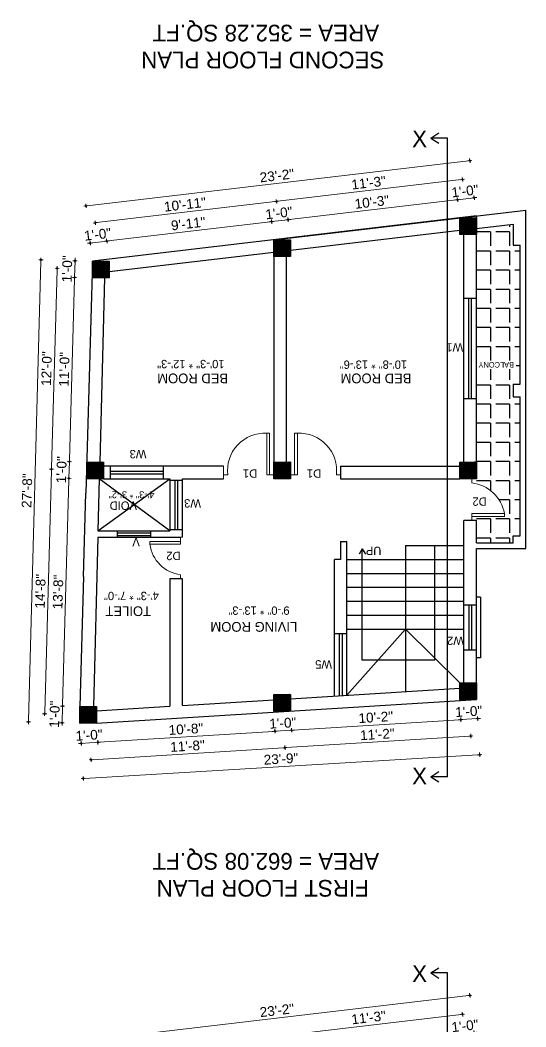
# Model space of a CAD drawing. Header units: inches. Extents: x 10143 to 33197, y -150 to 3760.
# Drawn here: x 25071 to 25434, y 1912 to 2635 of the extents above; entities that cross this region are included whole.
import ezdxf
from ezdxf.enums import TextEntityAlignment as Align

# ---------------------------------------------------------------- set-up
doc = ezdxf.new("R2010")
doc.units = ezdxf.units.IN
doc.header["$LTSCALE"] = 0.5
doc.header["$MEASUREMENT"] = 0
doc.header["$PDMODE"] = 66
for name, color, linetype, lineweight in [('0.13', 2, 'Continuous', 13), ('DW TEXT', 92, 'Continuous', 15), ('ELEVATION', 85, 'Continuous', 9), ('hatch', 9, 'Continuous', 0), ('Toilet', 7, 'Continuous', 25)]:
    doc.layers.add(name, color=color, linetype=linetype, lineweight=lineweight)
doc.styles.add('CEN', font='GOTHIC.TTF')
doc.styles.get("Standard").update_dxf_attribs({"font": 'arial.ttf'})
doc.dimstyles.new('S8', dxfattribs={"dimtxt": 5, "dimasz": 1, "dimexe": 6, "dimexo": 18, "dimgap": 1.9375, "dimtad": 1, "dimdec": 0, "dimzin": 3, "dimdsep": 46, "dimlunit": 4, "dimtxsty": 'Standard', "dimblk": 'dot 2', "dimcen": 12, "dimse1": 1, "dimse2": 1, "dimclrd": 1, "dimclre": 1, "dimclrt": 256, "dimadec": 0, "dimazin": 0, "dimtfac": 0.75, "dimtdec": 0, "dimtix": 1, "dimtmove": 1, "dimatfit": 3, "dimldrblk": 'DOT', "dimfxl": 1, "dimtolj": 1, "dimtzin": 0, "dimlwd": 9, "dimlwe": 9, "dimarcsym": 0})
pattern_1 = [(315, (25139.7829, 5879.26132), (0.0883883476, 0.0883883476), [])]

# ---------------------------------------------------------------- blocks, each defined once
blk = doc.blocks.new('dot1')
at = {"layer": 'hatch'}
h = blk.add_hatch(color=256, dxfattribs=at)
edge = h.paths.add_edge_path()
edge.add_arc((0, 0), 1, 0, 360)
for p, q in [((3, 0), (-3, 0)), ((0, 3), (0, -3))]:
    blk.add_line(p, q, dxfattribs=at)
blk.add_circle((0, 0), 1, dxfattribs=at)
blk = doc.blocks.new('dot 2')
at = {"layer": 'hatch', "xscale": 0.5, "yscale": 0.5, "zscale": 0.5}
blk.add_blockref('dot1', (0, 0), dxfattribs=at)
blk = doc.blocks.new('*D1700')
at = {"layer": 'Defpoints', "color": 0, "transparency": 16777216}
for p in [(25385.09, 1906.26), (25386.63, 1893.14), (25398.63, 1894.56)]:
    blk.add_point(p, dxfattribs=at)
at = {"layer": 'Toilet', "color": 1, "lineweight": 9, "transparency": 16777216}
for p, q in [((25384.09, 1906.14), (25383.1, 1906.02)), ((25397.09, 1907.67), (25385.09, 1906.26)), ((25398.08, 1907.79), (25399.07, 1907.91))]:
    blk.add_line(p, q, dxfattribs=at)
for p, rotation in [((25385.09, 1906.26), 6.727351048226088), ((25397.09, 1907.67), 186.7273510482261)]:
    blk.add_blockref('dot 2', p, dxfattribs=dict(at, rotation=rotation))
at = {"layer": 'Toilet', "transparency": 16777216, "insert": (25390.44, 1912.44), "char_height": 7, "attachment_point": 5, "rotation": 6.72735}
blk.add_mtext('\\A1;1\'-0"', dxfattribs=at)
blk = doc.blocks.new('_Dot')
at = {"color": 0, "linetype": 'ByBlock', "lineweight": -2}
blk.add_line((-0.5, 0), (-1, 0), dxfattribs=at)
at = {"color": 0, "linetype": 'ByBlock', "const_width": 0.5}
blk.add_lwpolyline([(-0.25, 0, 1), (0.25, 0, 1)], format="xyb", close=True, dxfattribs=at)
blk = doc.blocks.new('*D1706')
at = {"layer": 'Defpoints', "color": 0, "transparency": 16777216}
for p in [(25388.66, 1920.78), (25392.63, 1887.14), (25259.01, 1871.38)]:
    blk.add_point(p, dxfattribs=at)
at = {"layer": 'Toilet', "color": 1, "lineweight": 9, "transparency": 16777216}
blk.add_line((25256.03, 1905.14), (25387.67, 1920.67), dxfattribs=at)
for p, rotation in [((25388.66, 1920.78), 6.72735104827723), ((25255.04, 1905.02), 186.7273510482772)]:
    blk.add_blockref('dot 2', p, dxfattribs=dict(at, rotation=rotation))
at = {"layer": 'Toilet', "transparency": 16777216, "insert": (25321.21, 1918.38), "char_height": 7, "attachment_point": 5, "rotation": 6.72735}
blk.add_mtext('\\A1;11\'-3"', dxfattribs=at)
blk = doc.blocks.new('*D1707')
at = {"layer": 'Defpoints', "color": 0, "transparency": 16777216}
for p in [(25118.04, 1901.81), (25398.63, 1894.56), (25122.73, 1862.01)]:
    blk.add_point(p, dxfattribs=at)
at = {"layer": 'Toilet', "color": 1, "lineweight": 9, "transparency": 16777216}
blk.add_line((25392.94, 1934.24), (25119.03, 1901.93), dxfattribs=at)
for p, rotation in [((25393.94, 1934.35), 6.727351048225634), ((25118.04, 1901.81), 186.7273510482256)]:
    blk.add_blockref('dot 2', p, dxfattribs=dict(at, rotation=rotation))
at = {"layer": 'Toilet', "transparency": 16777216, "insert": (25255.34, 1923.56), "char_height": 7, "attachment_point": 5, "rotation": 6.72735}
blk.add_mtext('\\A1;23\'-2"', dxfattribs=at)
blk = doc.blocks.new('*D1746')
at = {"layer": 'Defpoints', "color": 0, "transparency": 16777216}
for p in [(25385.09, 2506.23), (25386.63, 2493.12), (25398.63, 2494.53)]:
    blk.add_point(p, dxfattribs=at)
at = {"layer": 'Toilet', "color": 1, "lineweight": 9, "transparency": 16777216}
for p, q in [((25384.09, 2506.11), (25383.1, 2506)), ((25397.09, 2507.65), (25385.09, 2506.23)), ((25398.08, 2507.76), (25399.07, 2507.88))]:
    blk.add_line(p, q, dxfattribs=at)
for p, rotation in [((25385.09, 2506.23), 6.727351048226088), ((25397.09, 2507.65), 186.7273510482261)]:
    blk.add_blockref('dot 2', p, dxfattribs=dict(at, rotation=rotation))
at = {"layer": 'Toilet', "transparency": 16777216, "insert": (25390.44, 2512.41), "char_height": 7, "attachment_point": 5, "rotation": 6.72735}
blk.add_mtext('\\A1;1\'-0"', dxfattribs=at)
blk = doc.blocks.new('*D1747')
at = {"layer": 'Defpoints', "color": 0, "transparency": 16777216}
for p in [(25263.3, 2491.87), (25386.63, 2493.12), (25265.01, 2477.36)]:
    blk.add_point(p, dxfattribs=at)
at = {"layer": 'Toilet', "color": 1, "lineweight": 9, "transparency": 16777216}
blk.add_line((25384.09, 2506.11), (25264.29, 2491.98), dxfattribs=at)
for p, rotation in [((25385.09, 2506.23), 6.727351048277272), ((25263.3, 2491.87), 186.7273510482773)]:
    blk.add_blockref('dot 2', p, dxfattribs=dict(at, rotation=rotation))
at = {"layer": 'Toilet', "transparency": 16777216, "insert": (25323.55, 2504.52), "char_height": 7, "attachment_point": 5, "rotation": 6.72735}
blk.add_mtext('\\A1;10\'-3"', dxfattribs=at)
blk = doc.blocks.new('*D1748')
at = {"layer": 'Defpoints', "color": 0, "transparency": 16777216}
for p in [(25251.46, 2490.47), (25253.01, 2477.36), (25265.01, 2477.36)]:
    blk.add_point(p, dxfattribs=at)
at = {"layer": 'Toilet', "color": 1, "lineweight": 9, "transparency": 16777216}
for p, q in [((25250.47, 2490.35), (25249.48, 2490.24)), ((25263.3, 2491.87), (25251.46, 2490.47)), ((25264.29, 2491.98), (25265.28, 2492.1))]:
    blk.add_line(p, q, dxfattribs=at)
for p, rotation in [((25251.46, 2490.47), 6.727351048277267), ((25263.3, 2491.87), 186.7273510482773)]:
    blk.add_blockref('dot 2', p, dxfattribs=dict(at, rotation=rotation))
at = {"layer": 'Toilet', "transparency": 16777216, "insert": (25256.74, 2496.64), "char_height": 7, "attachment_point": 5, "rotation": 6.72735}
blk.add_mtext('\\A1;1\'-0"', dxfattribs=at)
blk = doc.blocks.new('*D1749')
at = {"layer": 'Defpoints', "color": 0, "transparency": 16777216}
for p in [(25133.02, 2476.5), (25253.01, 2477.36), (25134.73, 2461.99)]:
    blk.add_point(p, dxfattribs=at)
at = {"layer": 'Toilet', "color": 1, "lineweight": 9, "transparency": 16777216}
blk.add_line((25250.47, 2490.35), (25134.01, 2476.62), dxfattribs=at)
for p, rotation in [((25251.46, 2490.47), 6.727351048277272), ((25133.02, 2476.5), 186.7273510482773)]:
    blk.add_blockref('dot 2', p, dxfattribs=dict(at, rotation=rotation))
at = {"layer": 'Toilet', "transparency": 16777216, "insert": (25191.6, 2488.96), "char_height": 7, "attachment_point": 5, "rotation": 6.72735}
blk.add_mtext('\\A1;9\'-11"', dxfattribs=at)
blk = doc.blocks.new('*D1750')
at = {"layer": 'Defpoints', "color": 0, "transparency": 16777216}
for p in [(25121.18, 2475.1), (25122.73, 2461.99), (25134.73, 2461.99)]:
    blk.add_point(p, dxfattribs=at)
at = {"layer": 'Toilet', "color": 1, "lineweight": 9, "transparency": 16777216}
for p, q in [((25120.19, 2474.98), (25119.2, 2474.87)), ((25133.02, 2476.5), (25121.18, 2475.1)), ((25134.01, 2476.62), (25135.01, 2476.73))]:
    blk.add_line(p, q, dxfattribs=at)
for p, rotation in [((25121.18, 2475.1), 6.727351048277267), ((25133.02, 2476.5), 186.7273510482773)]:
    blk.add_blockref('dot 2', p, dxfattribs=dict(at, rotation=rotation))
at = {"layer": 'Toilet', "transparency": 16777216, "insert": (25126.46, 2481.27), "char_height": 7, "attachment_point": 5, "rotation": 6.72735}
blk.add_mtext('\\A1;1\'-0"', dxfattribs=at)
blk = doc.blocks.new('*D1751')
at = {"layer": 'Defpoints', "color": 0, "transparency": 16777216}
for p in [(25255.04, 2505), (25259.01, 2471.36), (25128.73, 2455.99)]:
    blk.add_point(p, dxfattribs=at)
at = {"layer": 'Toilet', "color": 1, "lineweight": 9, "transparency": 16777216}
blk.add_line((25125.76, 2489.75), (25254.05, 2504.88), dxfattribs=at)
for p, rotation in [((25255.04, 2505), 6.727351048225985), ((25124.76, 2489.63), 186.727351048226)]:
    blk.add_blockref('dot 2', p, dxfattribs=dict(at, rotation=rotation))
at = {"layer": 'Toilet', "transparency": 16777216, "insert": (25189.26, 2502.79), "char_height": 7, "attachment_point": 5, "rotation": 6.72735}
blk.add_mtext('\\A1;10\'-11"', dxfattribs=at)
blk = doc.blocks.new('*D1752')
at = {"layer": 'Defpoints', "color": 0, "transparency": 16777216}
for p in [(25388.66, 2520.76), (25392.63, 2487.12), (25259.01, 2471.36)]:
    blk.add_point(p, dxfattribs=at)
at = {"layer": 'Toilet', "color": 1, "lineweight": 9, "transparency": 16777216}
blk.add_line((25256.03, 2505.12), (25387.67, 2520.64), dxfattribs=at)
for p, rotation in [((25388.66, 2520.76), 6.72735104827723), ((25255.04, 2505), 186.7273510482772)]:
    blk.add_blockref('dot 2', p, dxfattribs=dict(at, rotation=rotation))
at = {"layer": 'Toilet', "transparency": 16777216, "insert": (25321.21, 2518.36), "char_height": 7, "attachment_point": 5, "rotation": 6.72735}
blk.add_mtext('\\A1;11\'-3"', dxfattribs=at)
blk = doc.blocks.new('*D1753')
at = {"layer": 'Defpoints', "color": 0, "transparency": 16777216}
for p in [(25118.04, 2501.78), (25398.63, 2494.53), (25122.73, 2461.99)]:
    blk.add_point(p, dxfattribs=at)
at = {"layer": 'Toilet', "color": 1, "lineweight": 9, "transparency": 16777216}
blk.add_line((25392.94, 2534.21), (25119.03, 2501.9), dxfattribs=at)
for p, rotation in [((25393.94, 2534.33), 6.727351048225714), ((25118.04, 2501.78), 186.7273510482257)]:
    blk.add_blockref('dot 2', p, dxfattribs=dict(at, rotation=rotation))
at = {"layer": 'Toilet', "transparency": 16777216, "insert": (25255.34, 2523.53), "char_height": 7, "attachment_point": 5, "rotation": 6.72735}
blk.add_mtext('\\A1;23\'-2"', dxfattribs=at)
blk = doc.blocks.new('*D1754')
at = {"layer": 'Defpoints', "color": 0, "transparency": 16777216}
for p in [(25128.73, 2455.99), (25093.3, 2312.51), (25124.68, 2311.63)]:
    blk.add_point(p, dxfattribs=at)
at = {"layer": 'Toilet', "color": 1, "lineweight": 9, "transparency": 16777216}
blk.add_line((25097.32, 2455.87), (25093.33, 2313.51), dxfattribs=at)
for p, rotation in [((25097.35, 2456.87), 88.39404783827474), ((25093.3, 2312.51), 268.3940478382747)]:
    blk.add_blockref('dot 2', p, dxfattribs=dict(at, rotation=rotation))
at = {"layer": 'Toilet', "transparency": 16777216, "insert": (25089.82, 2384.84), "char_height": 7, "attachment_point": 5, "rotation": 88.39405}
blk.add_mtext('\\A1;12\'-0"', dxfattribs=at)
blk = doc.blocks.new('*D1755')
at = {"layer": 'Defpoints', "color": 0, "transparency": 16777216}
for p in [(25124.68, 2311.63), (25088.38, 2136.77), (25119.76, 2135.89)]:
    blk.add_point(p, dxfattribs=at)
at = {"layer": 'Toilet', "color": 1, "lineweight": 9, "transparency": 16777216}
blk.add_line((25093.27, 2311.51), (25088.4, 2137.77), dxfattribs=at)
for p, rotation in [((25093.3, 2312.51), 88.39404783821382), ((25088.38, 2136.77), 268.3940478382139)]:
    blk.add_blockref('dot 2', p, dxfattribs=dict(at, rotation=rotation))
at = {"layer": 'Toilet', "transparency": 16777216, "insert": (25085.33, 2224.79), "char_height": 7, "attachment_point": 5, "rotation": 88.39405}
blk.add_mtext('\\A1;14\'-8"', dxfattribs=at)
blk = doc.blocks.new('*D1692')
at = {"layer": 'Defpoints', "color": 0, "transparency": 16777216}
for p in [(25122.73, 2461.99), (25109.89, 2450.34), (25122.4, 2449.99)]:
    blk.add_point(p, dxfattribs=at)
at = {"layer": 'Toilet', "color": 1, "lineweight": 9, "transparency": 16777216}
for p, q in [((25110.22, 2462.34), (25109.89, 2450.34)), ((25110.25, 2463.34), (25110.28, 2464.34)), ((25109.86, 2449.34), (25109.83, 2448.34))]:
    blk.add_line(p, q, dxfattribs=at)
for p, rotation in [((25110.22, 2462.34), 268.3940478382726), ((25109.89, 2450.34), 88.39404783827258)]:
    blk.add_blockref('dot 2', p, dxfattribs=dict(at, rotation=rotation))
at = {"layer": 'Toilet', "transparency": 16777216, "insert": (25104.54, 2456.49), "char_height": 7, "attachment_point": 5, "rotation": 88.39405}
blk.add_mtext('\\A1;1\'-0"', dxfattribs=at)
blk = doc.blocks.new('*D1756')
at = {"layer": 'Defpoints', "color": 0, "transparency": 16777216}
for p in [(25122.4, 2449.99), (25106.17, 2317.98), (25118.68, 2317.63)]:
    blk.add_point(p, dxfattribs=at)
at = {"layer": 'Toilet', "color": 1, "lineweight": 9, "transparency": 16777216}
blk.add_line((25109.86, 2449.34), (25106.2, 2318.98), dxfattribs=at)
for p, rotation in [((25109.89, 2450.34), 88.39404783821382), ((25106.17, 2317.98), 268.3940478382139)]:
    blk.add_blockref('dot 2', p, dxfattribs=dict(at, rotation=rotation))
at = {"layer": 'Toilet', "transparency": 16777216, "insert": (25102.52, 2384.31), "char_height": 7, "attachment_point": 5, "rotation": 88.39405}
blk.add_mtext('\\A1;11\'-0"', dxfattribs=at)
blk = doc.blocks.new('*D1732')
at = {"layer": 'Defpoints', "color": 0, "transparency": 16777216}
for p in [(25118.68, 2317.63), (25105.84, 2305.99), (25118.68, 2305.63)]:
    blk.add_point(p, dxfattribs=at)
at = {"layer": 'Toilet', "color": 1, "lineweight": 9, "transparency": 16777216}
for p, q in [((25106.17, 2317.98), (25105.84, 2305.99)), ((25106.2, 2318.98), (25106.23, 2319.98)), ((25105.81, 2304.99), (25105.78, 2303.99))]:
    blk.add_line(p, q, dxfattribs=at)
for p, rotation in [((25106.17, 2317.98), 268.3940478382139), ((25105.84, 2305.99), 88.39404783821387)]:
    blk.add_blockref('dot 2', p, dxfattribs=dict(at, rotation=rotation))
at = {"layer": 'Toilet', "transparency": 16777216, "insert": (25100.5, 2312.14), "char_height": 7, "attachment_point": 5, "rotation": 88.39405}
blk.add_mtext('\\A1;1\'-0"', dxfattribs=at)
blk = doc.blocks.new('*D1733')
at = {"layer": 'Defpoints', "color": 0, "transparency": 16777216}
for p in [(25118.68, 2305.63), (25101.25, 2142.24), (25113.76, 2141.89)]:
    blk.add_point(p, dxfattribs=at)
at = {"layer": 'Toilet', "color": 1, "lineweight": 9, "transparency": 16777216}
blk.add_line((25105.81, 2304.99), (25101.28, 2143.24), dxfattribs=at)
for p, rotation in [((25105.84, 2305.99), 88.39404783821382), ((25101.25, 2142.24), 268.3940478382139)]:
    blk.add_blockref('dot 2', p, dxfattribs=dict(at, rotation=rotation))
at = {"layer": 'Toilet', "transparency": 16777216, "insert": (25098.03, 2224.27), "char_height": 7, "attachment_point": 5, "rotation": 88.39405}
blk.add_mtext('\\A1;13\'-8"', dxfattribs=at)
blk = doc.blocks.new('*D1734')
at = {"layer": 'Defpoints', "color": 0, "transparency": 16777216}
for p in [(25113.76, 2141.89), (25100.91, 2130.25), (25113.76, 2129.89)]:
    blk.add_point(p, dxfattribs=at)
at = {"layer": 'Toilet', "color": 1, "lineweight": 9, "transparency": 16777216}
for p, q in [((25101.25, 2142.24), (25100.91, 2130.25)), ((25101.28, 2143.24), (25101.3, 2144.24)), ((25100.88, 2129.25), (25100.86, 2128.25))]:
    blk.add_line(p, q, dxfattribs=at)
for p, rotation in [((25101.25, 2142.24), 268.3940478382139), ((25100.91, 2130.25), 88.39404783821387)]:
    blk.add_blockref('dot 2', p, dxfattribs=dict(at, rotation=rotation))
at = {"layer": 'Toilet', "transparency": 16777216, "insert": (25095.57, 2136.4), "char_height": 7, "attachment_point": 5, "rotation": 88.39405}
blk.add_mtext('\\A1;1\'-0"', dxfattribs=at)
blk = doc.blocks.new('*D1735')
at = {"layer": 'Defpoints', "color": 0, "transparency": 16777216}
for p in [(25122.73, 2461.99), (25076.74, 2130.89), (25113.76, 2129.89)]:
    blk.add_point(p, dxfattribs=at)
at = {"layer": 'Toilet', "color": 1, "lineweight": 9, "transparency": 16777216}
blk.add_line((25085.69, 2461.99), (25076.77, 2131.89), dxfattribs=at)
for p, rotation in [((25085.71, 2462.99), 88.45204859075598), ((25076.74, 2130.89), 268.452048590756)]:
    blk.add_blockref('dot 2', p, dxfattribs=dict(at, rotation=rotation))
at = {"layer": 'Toilet', "transparency": 16777216, "insert": (25075.72, 2297.09), "char_height": 7, "attachment_point": 5, "rotation": 88.45205}
blk.add_mtext('\\A1;27\'-8"', dxfattribs=at)
blk = doc.blocks.new('*D1736')
at = {"layer": 'Defpoints', "color": 0, "transparency": 16777216}
for p in [(25386.63, 2146.19), (25398.63, 2146.94), (25387.48, 2132.54)]:
    blk.add_point(p, dxfattribs=at)
at = {"layer": 'Toilet', "color": 1, "lineweight": 9, "transparency": 16777216}
for p, q in [((25386.49, 2132.48), (25385.49, 2132.42)), ((25399.48, 2133.29), (25387.48, 2132.54)), ((25400.48, 2133.36), (25401.48, 2133.42))]:
    blk.add_line(p, q, dxfattribs=at)
for p, rotation in [((25399.48, 2133.29), 183.5758276059273), ((25387.48, 2132.54), 3.575827605927365)]:
    blk.add_blockref('dot 2', p, dxfattribs=dict(at, rotation=rotation))
at = {"layer": 'Toilet', "transparency": 16777216, "insert": (25393.14, 2138.42), "char_height": 7, "attachment_point": 5, "rotation": 3.57583}
blk.add_mtext('\\A1;1\'-0"', dxfattribs=at)
blk = doc.blocks.new('*D1737')
at = {"layer": 'Defpoints', "color": 0, "transparency": 16777216}
for p in [(25386.63, 2146.19), (25265.01, 2138.59), (25265.86, 2124.94)]:
    blk.add_point(p, dxfattribs=at)
at = {"layer": 'Toilet', "color": 1, "lineweight": 9, "transparency": 16777216}
blk.add_line((25386.49, 2132.48), (25266.86, 2125.01), dxfattribs=at)
for p, rotation in [((25387.48, 2132.54), 3.575827605909164), ((25265.86, 2124.94), 183.5758276059092)]:
    blk.add_blockref('dot 2', p, dxfattribs=dict(at, rotation=rotation))
at = {"layer": 'Toilet', "transparency": 16777216, "insert": (25326.33, 2134.24), "char_height": 7, "attachment_point": 5, "rotation": 3.57583}
blk.add_mtext('\\A1;10\'-2"', dxfattribs=at)
blk = doc.blocks.new('*D1738')
at = {"layer": 'Defpoints', "color": 0, "transparency": 16777216}
for p in [(25253.01, 2138.59), (25265.01, 2138.59), (25253.91, 2124.2)]:
    blk.add_point(p, dxfattribs=at)
at = {"layer": 'Toilet', "color": 1, "lineweight": 9, "transparency": 16777216}
for p, q in [((25252.91, 2124.13), (25251.91, 2124.07)), ((25265.86, 2124.94), (25253.91, 2124.2)), ((25266.86, 2125.01), (25267.86, 2125.07))]:
    blk.add_line(p, q, dxfattribs=at)
for p, rotation in [((25253.91, 2124.2), 3.575827605909134), ((25265.86, 2124.94), 183.5758276059092)]:
    blk.add_blockref('dot 2', p, dxfattribs=dict(at, rotation=rotation))
at = {"layer": 'Toilet', "transparency": 16777216, "insert": (25259.54, 2130.07), "char_height": 7, "attachment_point": 5, "rotation": 3.57583}
blk.add_mtext('\\A1;1\'-0"', dxfattribs=at)
blk = doc.blocks.new('*D1739')
at = {"layer": 'Defpoints', "color": 0, "transparency": 16777216}
for p in [(25253.01, 2138.59), (25125.76, 2129.89), (25126.61, 2116.24)]:
    blk.add_point(p, dxfattribs=at)
at = {"layer": 'Toilet', "color": 1, "lineweight": 9, "transparency": 16777216}
blk.add_line((25252.91, 2124.13), (25127.61, 2116.3), dxfattribs=at)
for p, rotation in [((25253.91, 2124.2), 3.575827605909164), ((25126.61, 2116.24), 183.5758276059092)]:
    blk.add_blockref('dot 2', p, dxfattribs=dict(at, rotation=rotation))
at = {"layer": 'Toilet', "transparency": 16777216, "insert": (25189.92, 2125.72), "char_height": 7, "attachment_point": 5, "rotation": 3.57583}
blk.add_mtext('\\A1;10\'-8"', dxfattribs=at)
blk = doc.blocks.new('*D1740')
at = {"layer": 'Defpoints', "color": 0, "transparency": 16777216}
for p in [(25113.76, 2129.89), (25125.76, 2129.89), (25114.66, 2115.49)]:
    blk.add_point(p, dxfattribs=at)
at = {"layer": 'Toilet', "color": 1, "lineweight": 9, "transparency": 16777216}
for p, q in [((25113.66, 2115.43), (25112.66, 2115.37)), ((25126.61, 2116.24), (25114.66, 2115.49)), ((25127.61, 2116.3), (25128.61, 2116.37))]:
    blk.add_line(p, q, dxfattribs=at)
for p, rotation in [((25114.66, 2115.49), 3.575827605909134), ((25126.61, 2116.24), 183.5758276059092)]:
    blk.add_blockref('dot 2', p, dxfattribs=dict(at, rotation=rotation))
at = {"layer": 'Toilet', "transparency": 16777216, "insert": (25120.29, 2121.37), "char_height": 7, "attachment_point": 5, "rotation": 3.57583}
blk.add_mtext('\\A1;1\'-0"', dxfattribs=at)
blk = doc.blocks.new('*D1741')
at = {"layer": 'Defpoints', "color": 0, "transparency": 16777216}
for p in [(25259.01, 2144.59), (25119.76, 2135.89), (25261.02, 2112.38)]:
    blk.add_point(p, dxfattribs=at)
at = {"layer": 'Toilet', "color": 1, "lineweight": 9, "transparency": 16777216}
blk.add_line((25122.77, 2103.74), (25260.02, 2112.32), dxfattribs=at)
for p, rotation in [((25261.02, 2112.38), 3.575843646370458), ((25121.77, 2103.68), 183.5758436463704)]:
    blk.add_blockref('dot 2', p, dxfattribs=dict(at, rotation=rotation))
at = {"layer": 'Toilet', "transparency": 16777216, "insert": (25191.05, 2113.53), "char_height": 7, "attachment_point": 5, "rotation": 3.57584}
blk.add_mtext('\\A1;11\'-8"', dxfattribs=at)
blk = doc.blocks.new('*D1742')
at = {"layer": 'Defpoints', "color": 0, "transparency": 16777216}
for p in [(25392.63, 2152.94), (25259.01, 2144.59), (25394.64, 2120.73)]:
    blk.add_point(p, dxfattribs=at)
at = {"layer": 'Toilet', "color": 1, "lineweight": 9, "transparency": 16777216}
blk.add_line((25262.02, 2112.44), (25393.65, 2120.67), dxfattribs=at)
for p, rotation in [((25394.64, 2120.73), 3.575843646344798), ((25261.02, 2112.38), 183.5758436463448)]:
    blk.add_blockref('dot 2', p, dxfattribs=dict(at, rotation=rotation))
at = {"layer": 'Toilet', "transparency": 16777216, "insert": (25327.49, 2122), "char_height": 7, "attachment_point": 5, "rotation": 3.57584}
blk.add_mtext('\\A1;11\'-2"', dxfattribs=at)
blk = doc.blocks.new('*D1743')
at = {"layer": 'Defpoints', "color": 0, "transparency": 16777216}
for p in [(25398.63, 2146.94), (25113.76, 2129.89), (25401, 2107.34)]:
    blk.add_point(p, dxfattribs=at)
at = {"layer": 'Toilet', "color": 1, "lineweight": 9, "transparency": 16777216}
blk.add_line((25117.13, 2090.35), (25400, 2107.28), dxfattribs=at)
for p, rotation in [((25401, 2107.34), 3.425574687814996), ((25116.13, 2090.29), 183.425574687815)]:
    blk.add_blockref('dot 2', p, dxfattribs=dict(at, rotation=rotation))
at = {"layer": 'Toilet', "transparency": 16777216, "insert": (25258.24, 2104.32), "char_height": 7, "attachment_point": 5, "rotation": 3.42557}
blk.add_mtext('\\A1;23\'-9"', dxfattribs=at)

msp = doc.modelspace()

# ---------------------------------------------------------------- hatches: boundary and pattern name
at = {"layer": 'Toilet'}
h = msp.add_hatch(dxfattribs=at)
h.set_pattern_fill('ANSI31', color=256, angle=270)
h.set_pattern_definition(pattern_1)
h.paths.add_polyline_path([(25398.63, 2481.12), (25398.63, 2493.12), (25386.63, 2493.12), (25386.63, 2481.12)])
h.paths.add_polyline_path([(25398.63, 2317.63), (25386.63, 2317.63), (25386.63, 2305.63), (25398.63, 2305.63)])
h.paths.add_polyline_path([(25386.63, 2158.94), (25386.63, 2146.94), (25398.63, 2146.94), (25398.63, 2158.94)])
h.paths.add_polyline_path([(25253.01, 2150.59), (25253.01, 2138.59), (25265.01, 2138.59), (25265.01, 2150.59)])
h.paths.add_polyline_path([(25130.68, 2305.63), (25130.68, 2317.63), (25118.68, 2317.63), (25118.68, 2305.63)])
h.paths.add_polyline_path([(25134.73, 2461.99), (25122.73, 2461.99), (25122.73, 2449.99), (25134.73, 2449.99)])
h.paths.add_polyline_path([(25253.01, 2465.36), (25265.01, 2465.36), (25265.01, 2477.36), (25253.01, 2477.36)])
h.paths.add_polyline_path([(25253.01, 2317.63), (25253.01, 2305.63), (25265.01, 2305.63), (25265.01, 2317.63)])
h = msp.add_hatch(dxfattribs=at)
h.set_pattern_fill('ANGLE', color=256, scale=50, angle=180)
h.set_pattern_definition([(180, (47450.016, 4023.034), (-2e-15, -13.75), [10, -3.75]), (270, (47450.016, 4023.034), (13.75, -3e-15), [10, -3.75])])
edge = h.paths.add_edge_path()
edge.add_line((25398.63, 2305.63), (25395.37, 2305.63))
edge.add_line((25395.37, 2305.63), (25395.37, 2302.63))
edge.add_arc((25392.31, 2275.9), 26.9, 370.12311, 443.4705, ccw=False)
edge.add_line((25418.8, 2280.63), (25418.8, 2278.63))
edge.add_line((25418.8, 2278.63), (25395.37, 2278.63))
edge.add_line((25395.37, 2278.63), (25395.37, 2275.63))
edge.add_line((25395.37, 2275.63), (25398.13, 2275.63))
edge.add_line((25398.13, 2275.63), (25398.63, 2275.63))
edge.add_line((25398.63, 2275.63), (25398.63, 2259.63))
edge.add_line((25398.63, 2259.63), (25425.19, 2259.63))
edge.add_line((25425.19, 2259.63), (25425.19, 2264.63))
edge.add_line((25425.19, 2264.63), (25430.19, 2264.63))
edge.add_line((25430.19, 2264.63), (25430.19, 2364.53))
edge.add_line((25430.19, 2364.53), (25425.19, 2364.53))
edge.add_line((25425.19, 2364.53), (25425.19, 2373.53))
edge.add_line((25425.19, 2373.53), (25430.19, 2373.53))
edge.add_line((25430.19, 2373.53), (25430.19, 2473.53))
edge.add_line((25430.19, 2473.53), (25425.19, 2473.53))
edge.add_line((25425.19, 2473.53), (25425.19, 2488.6))
edge.add_line((25425.19, 2488.6), (25398.63, 2485.53))
edge.add_line((25398.63, 2485.53), (25398.63, 2481.12))
edge.add_line((25398.63, 2481.12), (25398.63, 2305.63))
h.paths.add_polyline_path([(25427.31, 2390.74), (25398.54, 2390.74), (25398.54, 2384.44), (25427.31, 2384.44)], flags=16)
h = msp.add_hatch(dxfattribs=at)
h.set_pattern_fill('ANSI31', color=256, angle=270)
h.set_pattern_definition(pattern_1)
h.paths.add_polyline_path([(25113.76, 2129.89), (25125.76, 2129.89), (25125.76, 2129.89), (25125.76, 2141.89), (25113.76, 2141.89)])

# ---------------------------------------------------------------- linework, layer by layer
at = {"layer": '0.13', "color": 0, "ltscale": 0.5}
for p, q in [((25217.01, 2305.63), (25217.01, 2314.63)), ((25253.01, 2305.63), (25253.01, 2309.63)), ((25265.01, 2305.63), (25265.01, 2309.63)), ((25398.13, 2305.63), (25394.13, 2305.63)), ((25398.13, 2275.63), (25394.13, 2275.63)), ((25183.34, 2263.63), (25187.34, 2263.63)), ((25183.34, 2233.63), (25187.34, 2233.63))]:
    msp.add_line(p, q, dxfattribs=at)
at = {"layer": 'ELEVATION', "color": 146, "ltscale": 0.25, "true_color": 0x105689}
for p, q in [((25250.01, 2338.38), (25248.01, 2338.38)), ((25248.01, 2338.38), (25248.01, 2308.38)), ((25250.01, 2308.38), (25250.01, 2338.38)), ((25268.01, 2308.38), (25268.01, 2338.38)), ((25268.01, 2338.38), (25270.01, 2338.38)), ((25270.01, 2338.38), (25270.01, 2308.38)), ((25217.01, 2308.38), (25220.01, 2308.38)), ((25248.01, 2308.38), (25250.01, 2308.38)), ((25253.01, 2308.38), (25250.01, 2308.38)), ((25265.01, 2308.38), (25268.01, 2308.38)), ((25270.01, 2308.38), (25268.01, 2308.38)), ((25301.01, 2308.38), (25298.01, 2308.38)), ((25395.37, 2302.63), (25395.37, 2305.63)), ((25418.8, 2280.63), (25395.37, 2280.63)), ((25395.37, 2280.63), (25395.37, 2278.63)), ((25418.8, 2278.63), (25418.8, 2280.63)), ((25395.37, 2275.63), (25395.37, 2278.63)), ((25395.37, 2278.63), (25418.8, 2278.63)), ((25186.1, 2260.63), (25164.01, 2260.63)), ((25164.01, 2260.63), (25164.01, 2258.63)), ((25164.01, 2258.63), (25186.1, 2258.63)), ((25186.1, 2263.63), (25186.1, 2260.63)), ((25186.1, 2258.63), (25186.1, 2260.63)), ((25186.1, 2236.63), (25186.1, 2233.63))]:
    msp.add_line(p, q, dxfattribs=at)
for centre, radius, start, end in [((25246.56, 2311.67), 26.75, 86.88789, 187.06198), ((25271.46, 2311.67), 26.75, 352.93802, 93.11211), ((25392.31, 2275.9), 26.9, 10.12311, 83.4705), ((25189.27, 2261.91), 25.48, 187.39655, 262.84168)]:
    msp.add_arc(centre, radius, start, end, dxfattribs=at)
at = {"layer": 'Toilet'}
for p, q in [((25365.88, 2550.5), (25371.55, 2554.2)), ((25377.88, 2550.5), (25365.88, 2550.5)), ((25365.88, 2550.5), (25371.55, 2546.8)), ((25377.88, 2091.46), (25377.88, 2550.5)), ((25253.01, 2477.36), (25434.19, 2498.73)), ((25434.19, 2255.63), (25434.19, 2498.73)), ((25398.63, 2494.53), (25122.73, 2461.99)), ((25398.63, 2305.63), (25398.63, 2494.53)), ((25386.63, 2484.06), (25265.01, 2469.71)), ((25398.63, 2485.47), (25425.19, 2488.6)), ((25425.19, 2488.6), (25425.19, 2473.53)), ((25389.63, 2317.63), (25389.63, 2481.12)), ((25253.01, 2468.29), (25134.73, 2454.34)), ((25253.01, 2468.47), (25253.01, 2317.63)), ((25425.19, 2473.53), (25430.19, 2473.53)), ((25430.19, 2373.53), (25430.19, 2473.53)), ((25122.73, 2461.99), (25118.06, 2295.35)), ((25262.01, 2465.36), (25262.01, 2317.63)), ((25131.41, 2449.99), (25122.4, 2449.99)), ((25131.41, 2449.99), (25127.95, 2317.63)), ((25389.63, 2435.37), (25398.63, 2435.37)), ((25393.13, 2363.37), (25393.13, 2435.37)), ((25395.13, 2363.37), (25395.13, 2435.37)), ((25425.19, 2373.53), (25430.19, 2373.53)), ((25425.19, 2373.53), (25425.19, 2364.53)), ((25389.63, 2363.37), (25398.63, 2363.37)), ((25425.19, 2364.53), (25430.19, 2364.53)), ((25430.19, 2264.63), (25430.19, 2364.53)), ((25217.01, 2314.63), (25130.68, 2314.63)), ((25135.51, 2314.63), (25135.51, 2305.63)), ((25135.51, 2311.13), (25173.51, 2311.13)), ((25135.51, 2309.13), (25173.51, 2309.13)), ((25173.51, 2314.63), (25173.51, 2305.63)), ((25301.01, 2314.63), (25386.63, 2314.63)), ((25301.01, 2314.63), (25301.01, 2305.63)), ((25127.64, 2305.63), (25126.66, 2268.13)), ((25126.66, 2268.13), (25178.34, 2305.63)), ((25178.34, 2268.13), (25127.64, 2305.63)), ((25130.68, 2305.63), (25178.34, 2305.63)), ((25178.34, 2305.63), (25178.34, 2268.13)), ((25178.34, 2304.63), (25187.34, 2304.63)), ((25181.84, 2304.63), (25181.84, 2269.13)), ((25183.84, 2304.63), (25183.84, 2269.13)), ((25187.34, 2305.63), (25217.01, 2305.63)), ((25187.34, 2263.63), (25187.34, 2305.63)), ((25301.01, 2305.63), (25386.63, 2305.63)), ((25116.38, 2235.35), (25118.06, 2295.35)), ((25118.09, 2296.63), (25118.1, 2296.63)), ((25389.63, 2158.94), (25389.63, 2275.63)), ((25398.63, 2275.63), (25389.63, 2275.63)), ((25398.63, 2259.63), (25398.63, 2275.63)), ((25126.66, 2268.13), (25178.34, 2268.13)), ((25140.5, 2268.13), (25140.5, 2263.63)), ((25140.5, 2266.88), (25164.5, 2266.88)), ((25140.5, 2264.88), (25164.5, 2264.88)), ((25164.5, 2268.13), (25164.5, 2263.63)), ((25178.34, 2269.13), (25187.34, 2269.13)), ((25126.54, 2263.63), (25123.37, 2141.89)), ((25126.54, 2263.63), (25186.1, 2263.63)), ((25301.01, 2260.63), (25301.01, 2247.63)), ((25301.01, 2260.63), (25305.63, 2260.63)), ((25305.63, 2150.15), (25305.63, 2260.63)), ((25347.63, 2257.63), (25347.63, 2197.63)), ((25347.63, 2257.63), (25389.63, 2257.63)), ((25347.63, 2257.63), (25347.63, 2197.63)), ((25368.63, 2257.63), (25368.63, 2175.2)), ((25398.63, 2259.63), (25425.19, 2259.63)), ((25425.19, 2259.63), (25425.19, 2264.63)), ((25425.19, 2264.63), (25430.19, 2264.63)), ((25316.63, 2255.24), (25314.37, 2251.35)), ((25316.63, 2175.2), (25316.63, 2255.24)), ((25316.63, 2255.24), (25318.89, 2251.35)), ((25398.63, 2146.94), (25398.63, 2255.63)), ((25398.63, 2255.63), (25434.19, 2255.63)), ((25296.63, 2149.59), (25296.63, 2247.63)), ((25301.01, 2247.63), (25296.63, 2247.63)), ((25305.63, 2247.63), (25347.63, 2247.63)), ((25347.63, 2247.63), (25389.63, 2247.63)), ((25305.63, 2237.63), (25347.63, 2237.63)), ((25347.63, 2237.63), (25389.63, 2237.63)), ((25116.38, 2235.35), (25113.76, 2141.89)), ((25178.34, 2233.63), (25178.34, 2142.2)), ((25187.34, 2233.63), (25178.34, 2233.63)), ((25187.34, 2142.76), (25187.34, 2233.63)), ((25305.63, 2227.63), (25347.63, 2227.63)), ((25347.63, 2227.63), (25389.63, 2227.63)), ((25305.63, 2217.63), (25347.63, 2217.63)), ((25347.63, 2217.63), (25389.63, 2217.63)), ((25389.63, 2215.13), (25398.63, 2215.13)), ((25393.13, 2215.13), (25393.13, 2182.44)), ((25395.13, 2215.13), (25395.13, 2182.44)), ((25401.63, 2220.63), (25398.63, 2220.63)), ((25401.63, 2220.63), (25401.63, 2176.94)), ((25305.63, 2207.63), (25347.63, 2207.63)), ((25347.63, 2207.63), (25389.63, 2207.63)), ((25305.63, 2194.15), (25296.63, 2194.15)), ((25300.13, 2194.15), (25300.13, 2149.78)), ((25302.13, 2194.15), (25302.13, 2149.96)), ((25305.63, 2197.63), (25347.63, 2197.63)), ((25347.63, 2197.63), (25305.63, 2150.15)), ((25347.63, 2197.63), (25389.63, 2197.63)), ((25347.63, 2197.63), (25347.63, 2152.77)), ((25347.63, 2197.63), (25386.63, 2158.94)), ((25398.63, 2182.44), (25389.63, 2182.44)), ((25368.63, 2175.2), (25316.63, 2175.2)), ((25401.63, 2176.94), (25398.63, 2176.94)), ((25265.01, 2147.61), (25386.63, 2155.21)), ((25125.76, 2129.89), (25398.63, 2146.94)), ((25125.76, 2138.91), (25178.34, 2142.2)), ((25187.34, 2142.76), (25253.01, 2146.86)), ((25386.63, 2146.94), (25386.63, 2146.19)), ((25365.88, 2091.46), (25371.55, 2095.16)), ((25377.88, 2091.46), (25365.88, 2091.46)), ((25365.88, 2091.46), (25371.55, 2087.75)), ((25365.88, 1950.52), (25371.55, 1954.22)), ((25377.88, 1950.52), (25365.88, 1950.52)), ((25365.88, 1950.52), (25371.55, 1946.82)), ((25377.88, 1491.48), (25377.88, 1950.52))]:
    msp.add_line(p, q, dxfattribs=at)
for points in [[(25398.63, 2493.12), (25398.63, 2481.12), (25386.63, 2481.12), (25386.63, 2493.12)], [(25265.01, 2477.36), (25265.01, 2465.36), (25253.01, 2465.36), (25253.01, 2477.36)], [(25134.73, 2461.99), (25134.73, 2449.99), (25122.73, 2449.99), (25122.73, 2461.99)], [(25130.68, 2317.63), (25130.68, 2305.63), (25118.68, 2305.63), (25118.68, 2317.63)], [(25265.01, 2317.63), (25265.01, 2305.63), (25253.01, 2305.63), (25253.01, 2317.63)], [(25398.63, 2317.63), (25398.63, 2305.63), (25386.63, 2305.63), (25386.63, 2317.63)], [(25398.63, 2158.94), (25398.63, 2146.94), (25386.63, 2146.94), (25386.63, 2158.94)], [(25265.01, 2150.59), (25265.01, 2138.59), (25253.01, 2138.59), (25253.01, 2150.59)], [(25125.76, 2141.89), (25125.76, 2129.89), (25113.76, 2129.89), (25113.76, 2141.89)]]:
    msp.add_lwpolyline(points, close=True, dxfattribs=at)

# ---------------------------------------------------------------- texts
at = {"layer": 'DW TEXT', "ltscale": 0.13, "style": 'CEN'}
for s, height, p in [('AREA = 352.28 SQ.FT ', 12, (25245.11, 2625.99)), ('SECOND FLOOR PLAN', 12, (25245.11, 2606.64)), ('W1', 6, (25383.11, 2400.1)), ('10\'-3" * 12\'-3"', 6, (25193.44, 2388.09)), ('10\'-8" * 13\'-6"', 6, (25324.64, 2387.67)), ('BALCONY', 4, (25412.93, 2387.59)), ('BED ROOM', 7, (25194.74, 2377.81)), ('BED ROOM', 7, (25326.48, 2377.81)), ('W3', 6, (25155.49, 2323.36)), ('D1', 6, (25236.01, 2309.38)), ('D1', 6, (25282.01, 2309.38)), ('4\'-3" * 3\'-2"', 5, (25150.78, 2294.17)), ('VOID', 6, (25144.91, 2286.32)), ('W3', 6, (25194.67, 2287.99)), ('D2', 6, (25400.95, 2289.23)), ('V', 6, (25154.09, 2260.21)), ('D2', 6, (25180.94, 2250.17)), ('UP', 6, (25324.78, 2253.84)), ('4\'-3" * 7\'-0"', 6, (25150.78, 2221.42)), ('TOILET', 7, (25148.47, 2210.5)), ('9\'-0" * 13\'-3"', 6, (25242.42, 2210.88)), ('LIVING ROOM ', 7, (25237.4, 2199.22)), ('W2', 6, (25383.62, 2189.15)), ('W5', 6, (25288.84, 2172.26)), ('AREA = 662.08 SQ.FT ', 12, (25245.11, 2030.69)), ('FIRST FLOOR PLAN', 12, (25245.11, 2011.34))]:
    msp.add_text(s, height=height, rotation=180, dxfattribs=at).set_placement(p, align=Align.MIDDLE_CENTER)
for p in [(25357.83, 2549.94), (25357.83, 2092.02), (25357.83, 1949.96)]:
    msp.add_text('X', height=12, dxfattribs=at).set_placement(p, align=Align.MIDDLE_CENTER)

# ---------------------------------------------------------------- dimensions: what is measured, and where the dimension line sits
at = {"layer": 'Toilet'}
for p1, p2, distance, picture, middle in [((25398.63, 2494.53), (25122.73, 2461.99), -40.07, '*D1753', (25255.34, 2523.53)), ((25398.63, 2494.53), (25386.63, 2493.12), -13.2, '*D1746', (25390.44, 2512.41)), ((25128.73, 2455.99), (25259.01, 2471.36), 33.88, '*D1751', (25189.26, 2502.79)), ((25122.73, 2461.99), (25113.76, 2129.89), -37.03, '*D1735', (25075.72, 2297.09)), ((25122.73, 2461.99), (25122.4, 2449.99), -12.51, '*D1692', (25104.54, 2456.49)), ((25128.73, 2455.99), (25124.68, 2311.63), -31.39, '*D1754', (25089.82, 2384.84)), ((25113.76, 2129.89), (25398.63, 2146.94), -39.68, '*D1743', (25258.24, 2104.32)), ((25119.76, 2135.89), (25259.01, 2144.59), -32.27, '*D1741', (25191.05, 2113.53)), ((25398.63, 2146.94), (25386.63, 2146.19), 13.68, '*D1736', (25393.14, 2138.42)), ((25398.63, 1894.56), (25122.73, 1862.01), -40.07, '*D1707', (25255.34, 1923.56)), ((25398.63, 1894.56), (25386.63, 1893.14), -13.2, '*D1700', (25390.44, 1912.44))]:
    dim = msp.add_aligned_dim(p1=p1, p2=p2, distance=distance, dimstyle='S8', override={"dimtxt": 7, "dimfxl": 2, "dimfxlon": 1, "dimarcsym": 1}, dxfattribs=at)
    dim.commit()
    dim.dimension.update_dxf_attribs({"geometry": picture, "text_midpoint": middle})
for base, p1, p2, angle, picture, middle in [((25388.66, 2520.76), (25259.01, 2471.36), (25392.63, 2487.12), 186.72735, '*D1752', (25321.21, 2518.36)), ((25263.3, 2491.87), (25386.63, 2493.12), (25265.01, 2477.36), 6.72735, '*D1747', (25323.55, 2504.52)), ((25251.46, 2490.47), (25265.01, 2477.36), (25253.01, 2477.36), 6.72735, '*D1748', (25256.74, 2496.64)), ((25133.02, 2476.5), (25253.01, 2477.36), (25134.73, 2461.99), 6.72735, '*D1749', (25191.6, 2488.96)), ((25121.18, 2475.1), (25134.73, 2461.99), (25122.73, 2461.99), 6.72735, '*D1750', (25126.46, 2481.27)), ((25106.17, 2317.98), (25122.4, 2449.99), (25118.68, 2317.63), 88.39405, '*D1756', (25102.52, 2384.31)), ((25105.84, 2305.99), (25118.68, 2317.63), (25118.68, 2305.63), 88.39405, '*D1732', (25100.5, 2312.14)), ((25088.38, 2136.77), (25124.68, 2311.63), (25119.76, 2135.89), 88.39405, '*D1755', (25085.33, 2224.79)), ((25101.25, 2142.24), (25118.68, 2305.63), (25113.76, 2141.89), 88.39405, '*D1733', (25098.03, 2224.27)), ((25394.64, 2120.73), (25259.01, 2144.59), (25392.63, 2152.94), 183.57584, '*D1742', (25327.49, 2122)), ((25100.91, 2130.25), (25113.76, 2141.89), (25113.76, 2129.89), 88.39405, '*D1734', (25095.57, 2136.4)), ((25265.86, 2124.94), (25386.63, 2146.19), (25265.01, 2138.59), 3.57583, '*D1737', (25326.33, 2134.24)), ((25126.61, 2116.24), (25253.01, 2138.59), (25125.76, 2129.89), 3.57583, '*D1739', (25189.92, 2125.72)), ((25253.91, 2124.2), (25265.01, 2138.59), (25253.01, 2138.59), 3.57583, '*D1738', (25259.54, 2130.07)), ((25114.66, 2115.49), (25125.76, 2129.89), (25113.76, 2129.89), 3.57583, '*D1740', (25120.29, 2121.37)), ((25388.66, 1920.78), (25259.01, 1871.38), (25392.63, 1887.14), 186.72735, '*D1706', (25321.21, 1918.38))]:
    dim = msp.add_linear_dim(base=base, p1=p1, p2=p2, angle=angle, dimstyle='S8', override={"dimtxt": 7, "dimfxl": 2, "dimfxlon": 1, "dimarcsym": 1}, dxfattribs=at)
    dim.commit()
    dim.dimension.update_dxf_attribs({"geometry": picture, "text_midpoint": middle})

doc.saveas('drawing.dxf')
